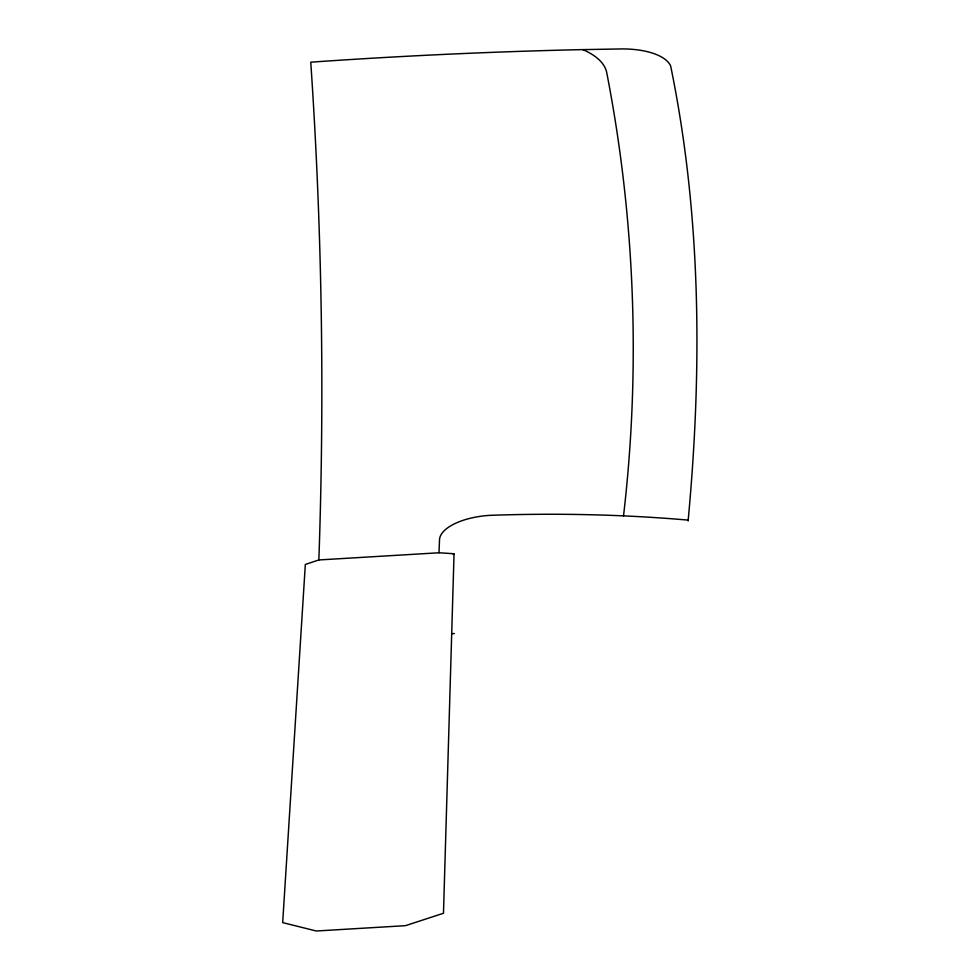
<?xml version="1.0" encoding="UTF-8"?>
<svg xmlns="http://www.w3.org/2000/svg" width="980" height="980" viewBox="0 0 980 980"><rect width="100%" height="100%" fill="white"/><g stroke="black" fill="none" stroke-linecap="round" stroke-linejoin="round"><path stroke-width="1.47" d="M318.855 559.948L439.003 552.769L454.046 553.749L443.475 913.262L405.451 925.671L316.295 931L282.681 922.609L305.331 564.456L318.855 559.948C324.662 394.034 322.004 227.813 310.758 62.181A2498.351 1075.562 -4.8 0 1 578.531 49.698L617.89 49A58.543 25.21 -4.8 0 1 670.663 66.015C701.411 215.661 702.256 369.387 688.107 520.956M439.003 552.769L439.518 539.588A49.539 21.327 -4.8 0 1 490.27 515.333A758.753 326.646 -4.8 0 1 688.132 520.098M623.525 515.872C640.724 368.455 635.077 218.344 606.73 72.655A100.168 43.12 -4.8 0 0 582.88 49.613M451.694 633.692L454.328 633.533M454.034 554.251L452.405 553.639"/></g></svg>
